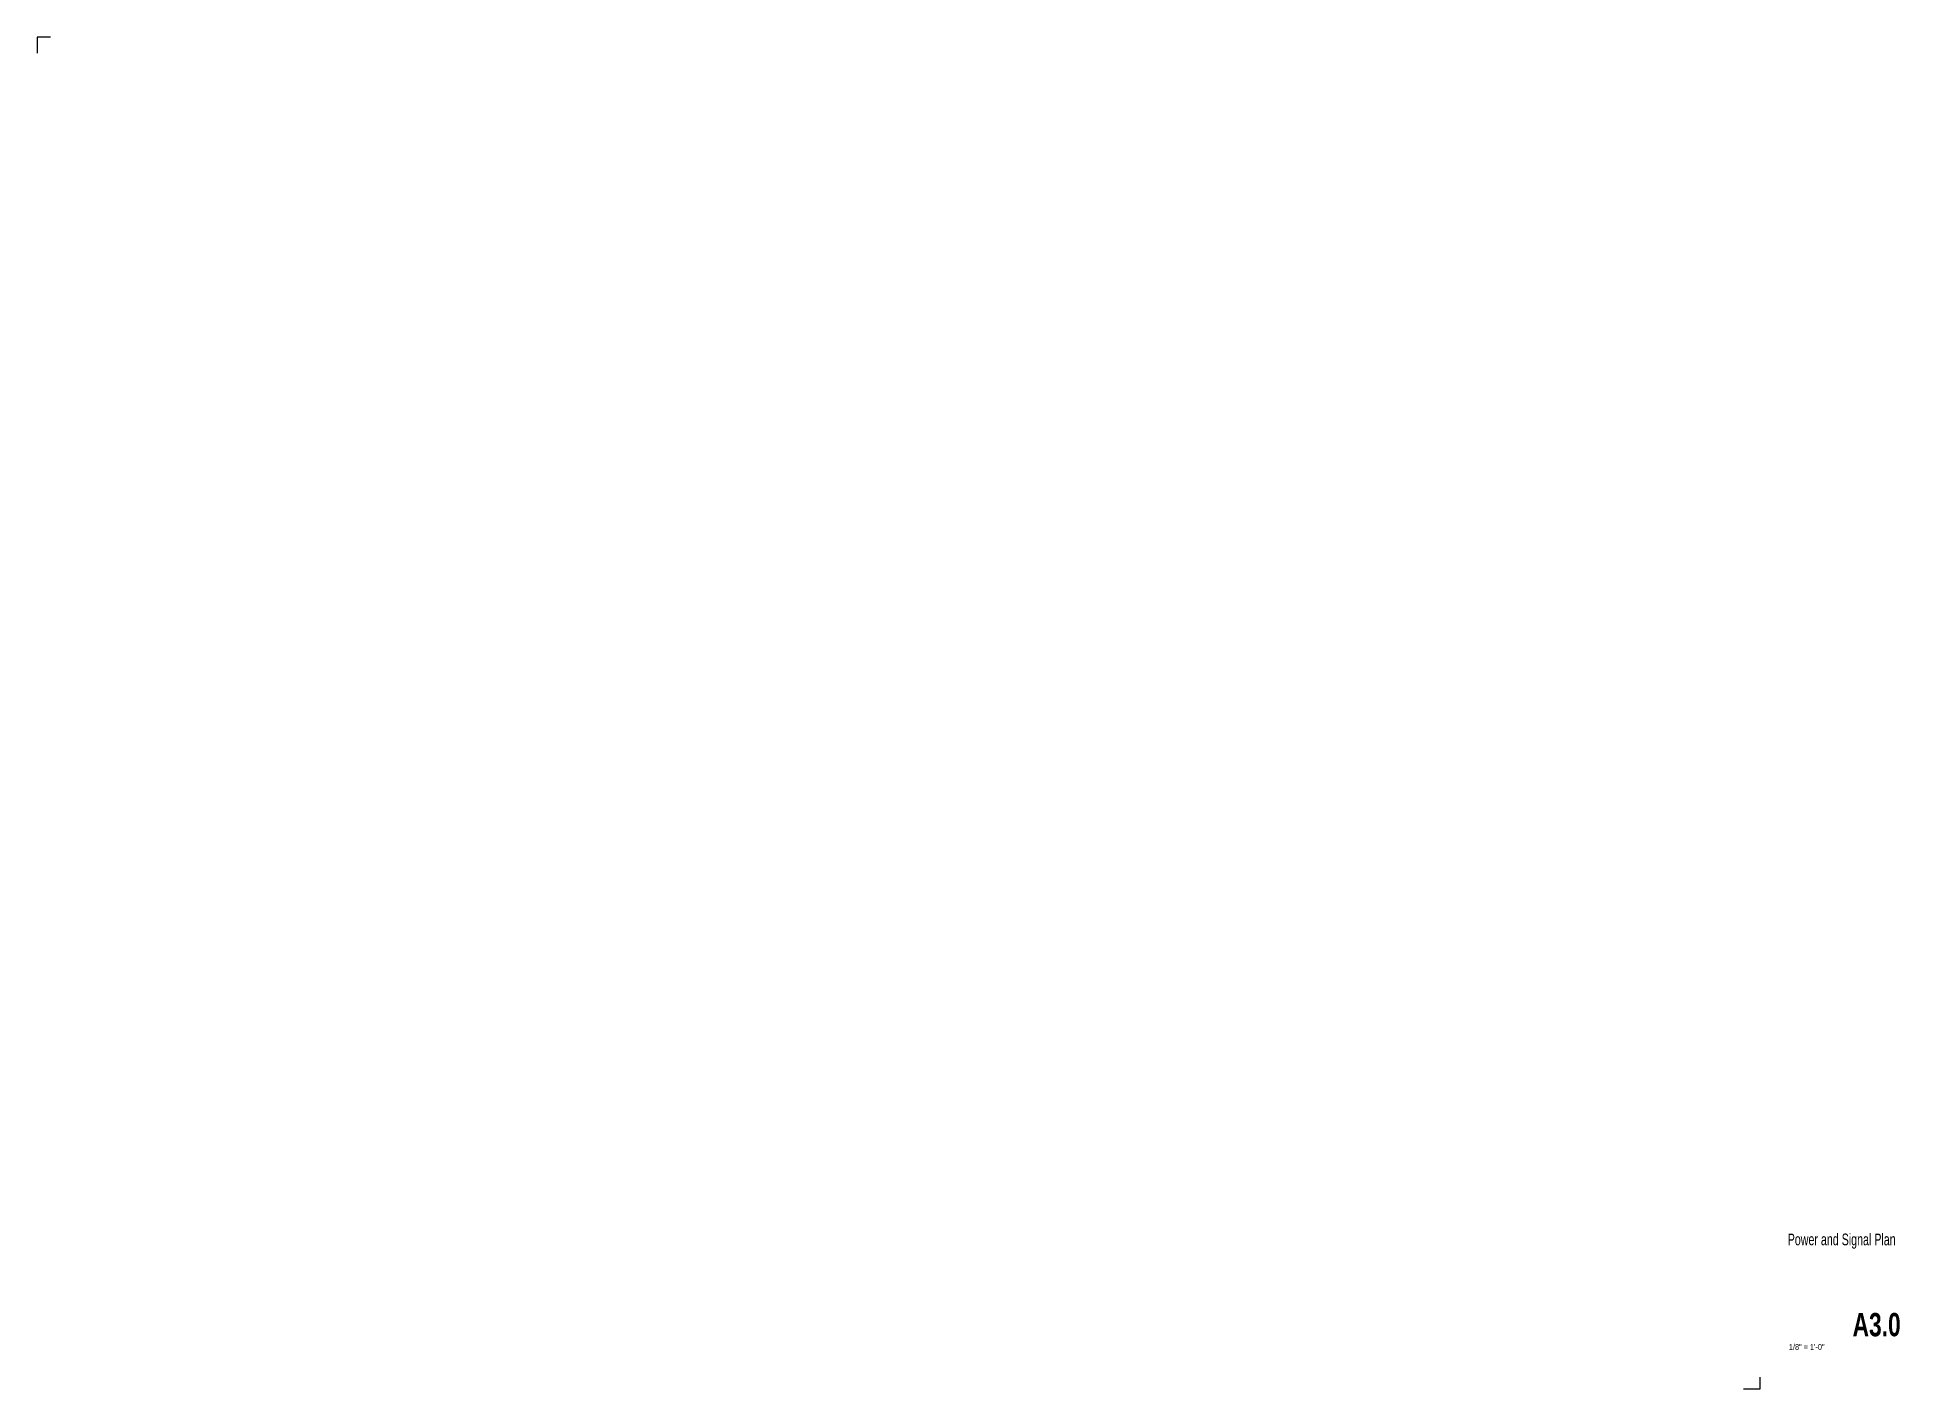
# Paper-space layout 'Pwr - 30x42' of a CAD drawing. Header units: inches. Extents: x 1.5 to 41.5, y 0.5 to 29.5.
import ezdxf
from ezdxf.enums import TextEntityAlignment as Align

# ---------------------------------------------------------------- set-up
doc = ezdxf.new("R2010")
doc.units = ezdxf.units.IN
doc.header["$LTSCALE"] = 96
doc.header["$MEASUREMENT"] = 0
doc.layers.add('TTLB', color=254, linetype='Continuous')
doc.styles.add('OTJ_Title1', font='arialbd.ttf')
doc.styles.add('OTJ_Title2', font='ARIALN.TTF')
doc.styles.add('XFINE', font='helvlght.shx', dxfattribs={"width": 0.85, "bigfont": 'special.shx'})

# ---------------------------------------------------------------- blocks, each defined once
blk = doc.blocks.new('30x42_SheetInfo_01')
at = {"layer": 'TTLB', "color": 7}
for tag, height, style, width, p in [('DRAWTITLE', 0.188, 'OTJ_Title2', 0.8, (40.223, 3.828)), ('DRAWTITLE2', 0.188, 'OTJ_Title2', 0.8, (40.223, 3.578)), ('DRAWTITLE3', 0.188, 'OTJ_Title2', 0.8, (40.223, 3.328)), ('DRAWTITLE4', 0.188, 'OTJ_Title2', 0.8, (40.223, 3.078)), ('SCALE', 0.125, 'XFINE', 0.75, (39.473, 1.458))]:
    blk.add_attdef(tag, text='', height=height, dxfattribs=dict(at, style=style, width=width)).set_placement(p, align=Align.TOP_CENTER)
at = {"layer": 'TTLB', "color": 7, "style": 'OTJ_Title1', "width": 0.7}
blk.add_attdef('SHEET', text='', height=0.5, dxfattribs=at).set_placement((40.973, 1.875), align=Align.MIDDLE_CENTER)

psp = doc.layouts.new('Pwr - 30x42')

# ---------------------------------------------------------------- linework, layer by layer
at = {"layer": 'DefPoints'}
for points in [[(1.781, 29.501), (1.497, 29.501), (1.497, 29.158)], [(38.115, 0.499), (38.476, 0.499), (38.476, 0.747)], [(38.115, 0.499), (38.476, 0.499), (38.476, 0.747)]]:
    psp.add_lwpolyline(points, dxfattribs=at)

# ---------------------------------------------------------------- block references
ref = psp.add_blockref('30x42_SheetInfo_01', (0, 0))
ref.add_attrib('SCALE', '1/8" = 1\'-0"', dxfattribs={"layer": 'TTLB', "color": 7, "height": 0.125, "style": 'XFINE', "width": 0.75}).set_placement((39.473, 1.458), align=Align.TOP_CENTER)
ref.add_attrib('SHEET', 'A3.0', dxfattribs={"layer": 'TTLB', "color": 7, "height": 0.5, "style": 'OTJ_Title1', "width": 0.7}).set_placement((40.973, 1.875), align=Align.MIDDLE_CENTER)
ref.add_attrib('DRAWTITLE', 'Power and Signal Plan', dxfattribs={"layer": 'TTLB', "color": 7, "height": 0.25, "style": 'OTJ_Title2', "width": 0.8}).set_placement((40.223, 3.828), align=Align.TOP_CENTER)

doc.saveas('drawing.dxf')
